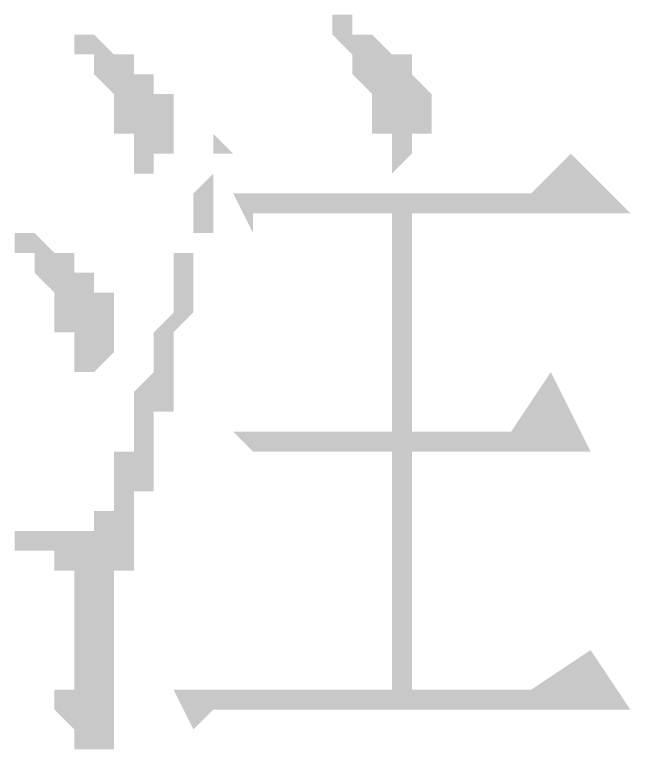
# Model space of a CAD drawing. Header units: inches. Extents: x 11 to 286, y 6 to 196.
# Drawn here: x 120.156 to 121.468, y 65.842 to 67.409 of the extents above; entities that cross this region are included whole.
import ezdxf

# ---------------------------------------------------------------- set-up
doc = ezdxf.new("R2010")
doc.units = ezdxf.units.IN
doc.header["$MEASUREMENT"] = 0
doc.layers.add('PDF_实体填充', color=7, linetype='Continuous', true_color=0xffffff)

msp = doc.modelspace()

# ---------------------------------------------------------------- hatches: boundary and pattern name
at = {"layer": 'PDF_实体填充', "transparency": 33554559}
h = msp.add_hatch(color=7, dxfattribs=at)
h.paths.add_polyline_path([(120.8334, 67.4088), (120.8334, 67.4088), (120.8758, 67.4088), (120.8758, 67.4088), (120.8758, 67.3664), (120.9181, 67.3664), (120.9181, 67.3664), (120.9181, 67.3664), (120.9604, 67.3241), (120.9604, 67.3241), (120.9604, 67.3241), (120.9604, 67.3241), (121.0028, 67.3241), (121.0028, 67.3241), (121.0028, 67.2818), (121.0028, 67.2818), (121.0028, 67.2818), (121.0451, 67.2394), (121.0451, 67.2394), (121.0451, 67.2394), (121.0451, 67.1971), (121.0451, 67.1971), (121.0451, 67.1971), (121.0451, 67.1548), (121.0028, 67.1548), (121.0028, 67.1548), (121.0028, 67.1124), (121.0028, 67.1124), (121.0028, 67.1124), (120.9604, 67.0701), (120.9604, 67.1124), (120.9604, 67.1124), (120.9604, 67.1124), (120.9604, 67.1124), (120.9604, 67.1548), (120.9604, 67.1548), (120.9181, 67.1548), (120.9181, 67.1971), (120.9181, 67.1971), (120.9181, 67.1971), (120.9181, 67.2394), (120.9181, 67.2394), (120.9181, 67.2394), (120.8758, 67.2818), (120.8758, 67.2818), (120.8758, 67.3241), (120.8758, 67.3241), (120.8758, 67.3241), (120.8334, 67.3664), (120.8334, 67.3664), (120.8334, 67.3664), (120.8334, 67.4088), (120.8334, 67.4088)], flags=0)
h.paths.add_polyline_path([(120.6218, 67.0278), (121.2568, 67.0278), (121.3414, 67.1124), (121.4684, 66.9854), (121.0028, 66.9854), (121.0028, 66.5198), (121.2144, 66.5198), (121.2991, 66.6468), (121.3838, 66.4774), (121.0028, 66.4774), (121.0028, 65.9694), (121.2568, 65.9694), (121.3838, 66.0541), (121.4684, 65.9271), (120.6641, 65.9271), (120.6641, 65.9271), (120.6641, 65.9271), (120.6218, 65.9271), (120.6218, 65.9271), (120.6218, 65.9271), (120.5794, 65.9271), (120.5794, 65.9271), (120.5794, 65.9271), (120.5371, 65.8848), (120.5371, 65.8848), (120.4948, 65.9694), (120.9604, 65.9694), (120.9604, 66.4774), (120.7911, 66.4774), (120.7911, 66.4774), (120.7488, 66.4774), (120.7488, 66.4774), (120.7488, 66.4774), (120.7064, 66.4774), (120.7064, 66.4774), (120.7064, 66.4774), (120.6641, 66.4774), (120.6641, 66.4774), (120.6641, 66.4774), (120.6218, 66.5198), (120.9604, 66.5198), (120.9604, 66.9854), (120.7911, 66.9854), (120.7911, 66.9854), (120.7488, 66.9854), (120.7488, 66.9854), (120.7488, 66.9854), (120.7064, 66.9854), (120.7064, 66.9854), (120.7064, 66.9854), (120.6641, 66.9854), (120.6641, 66.9431), (120.6641, 66.9431), (120.6218, 67.0278)], flags=0)
h.paths.add_polyline_path([(120.6218, 67.1124), (120.5794, 67.1124), (120.5794, 67.0701), (120.5794, 67.0278), (120.5794, 67.0278), (120.5794, 66.9854), (120.5794, 66.9431), (120.5371, 66.9431), (120.5371, 66.9008), (120.5371, 66.8584), (120.5371, 66.8584), (120.5371, 66.8161), (120.5371, 66.8161), (120.5371, 66.7738), (120.4948, 66.7314), (120.4948, 66.7314), (120.4948, 66.6891), (120.4948, 66.6891), (120.4948, 66.6468), (120.4948, 66.6468), (120.4948, 66.6044), (120.4948, 66.6044), (120.4948, 66.5621), (120.4524, 66.5621), (120.4524, 66.5621), (120.4524, 66.5198), (120.4524, 66.5198), (120.4524, 66.4774), (120.4524, 66.4774), (120.4524, 66.4774), (120.4524, 66.4351), (120.4524, 66.4351), (120.4524, 66.4351), (120.4524, 66.3928), (120.4101, 66.3928), (120.4101, 66.3928), (120.4101, 66.3504), (120.4101, 66.3504), (120.4101, 66.3504), (120.4101, 66.3504), (120.4101, 66.3504), (120.4101, 66.3081), (120.4101, 66.3081), (120.4101, 66.3081), (120.4101, 66.3081), (120.4101, 66.3081), (120.4101, 66.3081), (120.4101, 66.2658), (120.4101, 66.2658), (120.4101, 66.2658), (120.4101, 66.2658), (120.4101, 66.2658), (120.4101, 66.2234), (120.4101, 66.2234), (120.3678, 66.2234), (120.3678, 66.1811), (120.3678, 66.1811), (120.3678, 66.1388), (120.3678, 66.1388), (120.3678, 66.0964), (120.3678, 66.0964), (120.3678, 66.0964), (120.3678, 66.0541), (120.3678, 66.0541), (120.3678, 66.0118), (120.3678, 66.0118), (120.3678, 65.9694), (120.3678, 65.9694), (120.3678, 65.9271), (120.3678, 65.9271), (120.3678, 65.9271), (120.3678, 65.8848), (120.3678, 65.8848), (120.3678, 65.8848), (120.3678, 65.8848), (120.3678, 65.8424), (120.3678, 65.8424), (120.3678, 65.8424), (120.3678, 65.8424), (120.3254, 65.8424), (120.3254, 65.8424), (120.3254, 65.8424), (120.2831, 65.8424), (120.2831, 65.8424), (120.2831, 65.8424), (120.2831, 65.8848), (120.2831, 65.8848), (120.2831, 65.8848), (120.2408, 65.9271), (120.2408, 65.9271), (120.2408, 65.9271), (120.2408, 65.9694), (120.2831, 65.9694), (120.2831, 66.0118), (120.2831, 66.0118), (120.2831, 66.0118), (120.2831, 66.0541), (120.2831, 66.0541), (120.2831, 66.0964), (120.2831, 66.0964), (120.2831, 66.1388), (120.2831, 66.1388), (120.2831, 66.1388), (120.2831, 66.1811), (120.2831, 66.1811), (120.2831, 66.1811), (120.2831, 66.2234), (120.2831, 66.2234), (120.2831, 66.2234), (120.2408, 66.2234), (120.2408, 66.2234), (120.2408, 66.2658), (120.1984, 66.2658), (120.1984, 66.2658), (120.1984, 66.2658), (120.1561, 66.2658), (120.1561, 66.2658), (120.1561, 66.3081), (120.1984, 66.3081), (120.1984, 66.3081), (120.1984, 66.3081), (120.2408, 66.3081), (120.2408, 66.3081), (120.2408, 66.3081), (120.2831, 66.3081), (120.2831, 66.3081), (120.2831, 66.3081), (120.2831, 66.3081), (120.3254, 66.3081), (120.3254, 66.3081), (120.3254, 66.3504), (120.3254, 66.3504), (120.3254, 66.3504), (120.3254, 66.3504), (120.3678, 66.3504), (120.3678, 66.3928), (120.3678, 66.3928), (120.3678, 66.3928), (120.3678, 66.3928), (120.3678, 66.3928), (120.3678, 66.3928), (120.3678, 66.3928), (120.3678, 66.4351), (120.3678, 66.4351), (120.3678, 66.4351), (120.3678, 66.4351), (120.3678, 66.4774), (120.3678, 66.4774), (120.4101, 66.4774), (120.4101, 66.5198), (120.4101, 66.5198), (120.4101, 66.5198), (120.4101, 66.5621), (120.4101, 66.5621), (120.4101, 66.5621), (120.4101, 66.6044), (120.4101, 66.6044), (120.4524, 66.6468), (120.4524, 66.6468), (120.4524, 66.6468), (120.4524, 66.6891), (120.4524, 66.6891), (120.4524, 66.7314), (120.4524, 66.7314), (120.4948, 66.7738), (120.4948, 66.8161), (120.4948, 66.8161), (120.4948, 66.8584), (120.4948, 66.8584), (120.4948, 66.9008), (120.5371, 66.9008), (120.5371, 66.9431), (120.5371, 66.9854), (120.5371, 66.9854), (120.5371, 67.0278), (120.5794, 67.0701), (120.5794, 67.1124), (120.5794, 67.1124), (120.5794, 67.1548), (120.6218, 67.1124)], flags=0)
h.paths.add_polyline_path([(120.1561, 66.9431), (120.1984, 66.9431), (120.1984, 66.9431), (120.2408, 66.9008), (120.2408, 66.9008), (120.2408, 66.9008), (120.2831, 66.9008), (120.2831, 66.8584), (120.2831, 66.8584), (120.3254, 66.8584), (120.3254, 66.8584), (120.3254, 66.8161), (120.3254, 66.8161), (120.3678, 66.8161), (120.3678, 66.8161), (120.3678, 66.8161), (120.3678, 66.7738), (120.3678, 66.7738), (120.3678, 66.7738), (120.3678, 66.7738), (120.3678, 66.7314), (120.3678, 66.7314), (120.3678, 66.6891), (120.3678, 66.6891), (120.3678, 66.6891), (120.3678, 66.6891), (120.3254, 66.6468), (120.3254, 66.6468), (120.3254, 66.6468), (120.3254, 66.6468), (120.3254, 66.6468), (120.2831, 66.6468), (120.2831, 66.6468), (120.2831, 66.6891), (120.2831, 66.6891), (120.2831, 66.7314), (120.2831, 66.7314), (120.2831, 66.7314), (120.2408, 66.7314), (120.2408, 66.7738), (120.2408, 66.7738), (120.2408, 66.7738), (120.2408, 66.8161), (120.2408, 66.8161), (120.1984, 66.8584), (120.1984, 66.8584), (120.1984, 66.8584), (120.1984, 66.9008), (120.1561, 66.9008), (120.1561, 66.9431), (120.1561, 66.9431), (120.1561, 66.9431)], flags=0)
h.paths.add_polyline_path([(120.2831, 67.3664), (120.3254, 67.3664), (120.3254, 67.3664), (120.3678, 67.3241), (120.3678, 67.3241), (120.4101, 67.3241), (120.4101, 67.3241), (120.4101, 67.2818), (120.4101, 67.2818), (120.4524, 67.2818), (120.4524, 67.2818), (120.4524, 67.2818), (120.4524, 67.2818), (120.4524, 67.2394), (120.4524, 67.2394), (120.4948, 67.2394), (120.4948, 67.1971), (120.4948, 67.1971), (120.4948, 67.1971), (120.4948, 67.1971), (120.4948, 67.1548), (120.4948, 67.1548), (120.4948, 67.1124), (120.4524, 67.1124), (120.4524, 67.1124), (120.4524, 67.1124), (120.4524, 67.0701), (120.4524, 67.0701), (120.4524, 67.0701), (120.4524, 67.0701), (120.4101, 67.0701), (120.4101, 67.0701), (120.4101, 67.0701), (120.4101, 67.1124), (120.4101, 67.1124), (120.4101, 67.1548), (120.4101, 67.1548), (120.3678, 67.1548), (120.3678, 67.1971), (120.3678, 67.1971), (120.3678, 67.1971), (120.3678, 67.2394), (120.3678, 67.2394), (120.3678, 67.2394), (120.3254, 67.2818), (120.3254, 67.2818), (120.3254, 67.3241), (120.3254, 67.3241), (120.2831, 67.3241), (120.2831, 67.3664), (120.2831, 67.3664), (120.2831, 67.3664), (120.2831, 67.3664)], flags=0)

doc.saveas('drawing.dxf')
